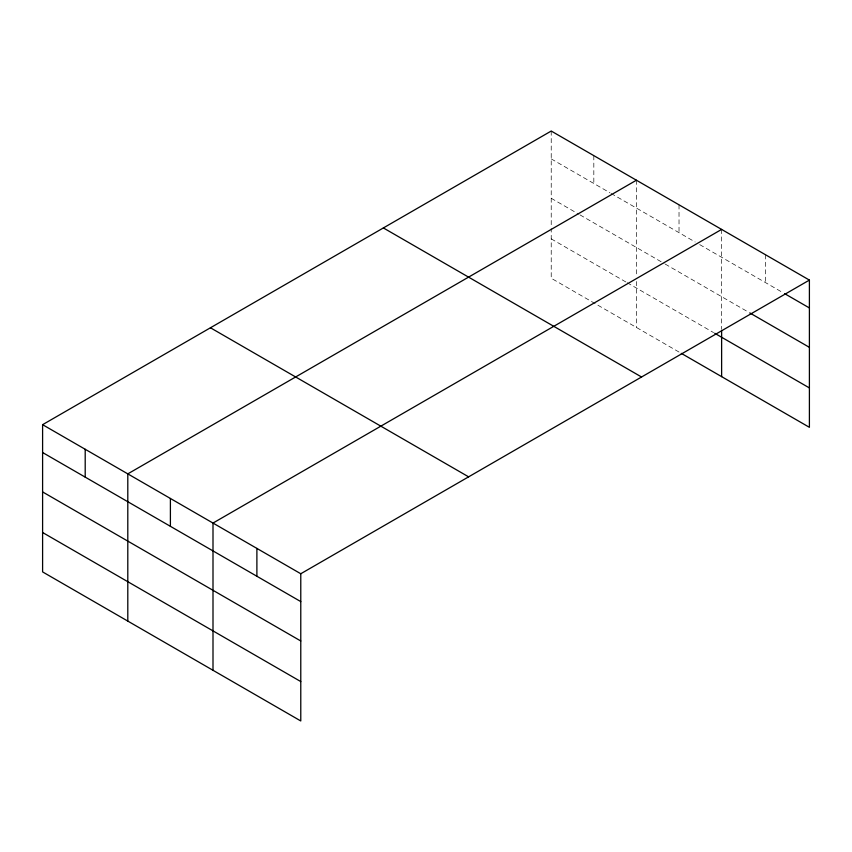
<?xml version="1.0" encoding="UTF-8"?>
<svg xmlns="http://www.w3.org/2000/svg" width="852" height="852" viewBox="0 0 852 852"><rect width="100%" height="100%" fill="white"/><g stroke="black" fill="none" stroke-linecap="round" stroke-linejoin="round"><path stroke-width="0.64" stroke-dasharray="4.26 3.19" d="M551.223 158.887L609.936 192.786M611.086 193.447L695.136 241.979M699.737 244.63L783.52 293.003M551.223 198.282L578.849 214.235M579.999 214.896L664.049 263.417M665.199 264.088L748.631 312.247M551.223 238.869L626.06 282.076M627.21 282.736L713.561 332.589M679.023 352.046L551.223 278.253L551.223 228.389M765.511 254.759L765.511 282.608M721.623 229.412L721.623 329.394M679.023 204.821L679.023 232.671M636.423 180.219L636.423 276.272M636.423 281.511L636.423 327.445M593.823 155.628L593.823 183.478M551.223 131.038L551.223 227.079"/><path stroke-width="1.28" d="M42.6 424.679L300.777 573.747L300.777 720.962L42.6 571.905L42.6 424.679L551.223 131.038L809.4 280.095L809.4 427.321L681.323 353.367M636.423 180.219L127.8 473.872L127.8 621.097M721.623 229.412L213 523.064L213 670.29M300.777 573.747L809.4 280.095M784.639 293.652L809.4 307.945M749.749 312.897L809.4 347.339M714.711 333.26L809.4 387.926M383.379 227.942L641.556 376.999M210.444 327.775L468.621 476.843M42.6 452.529L300.777 601.597M42.6 491.923L300.777 640.981M42.6 532.511L300.777 681.568M721.623 330.693L721.623 376.637M256.889 548.4L256.889 576.25M170.4 498.463L170.4 526.312M85.2 449.281L85.2 477.131"/></g></svg>
